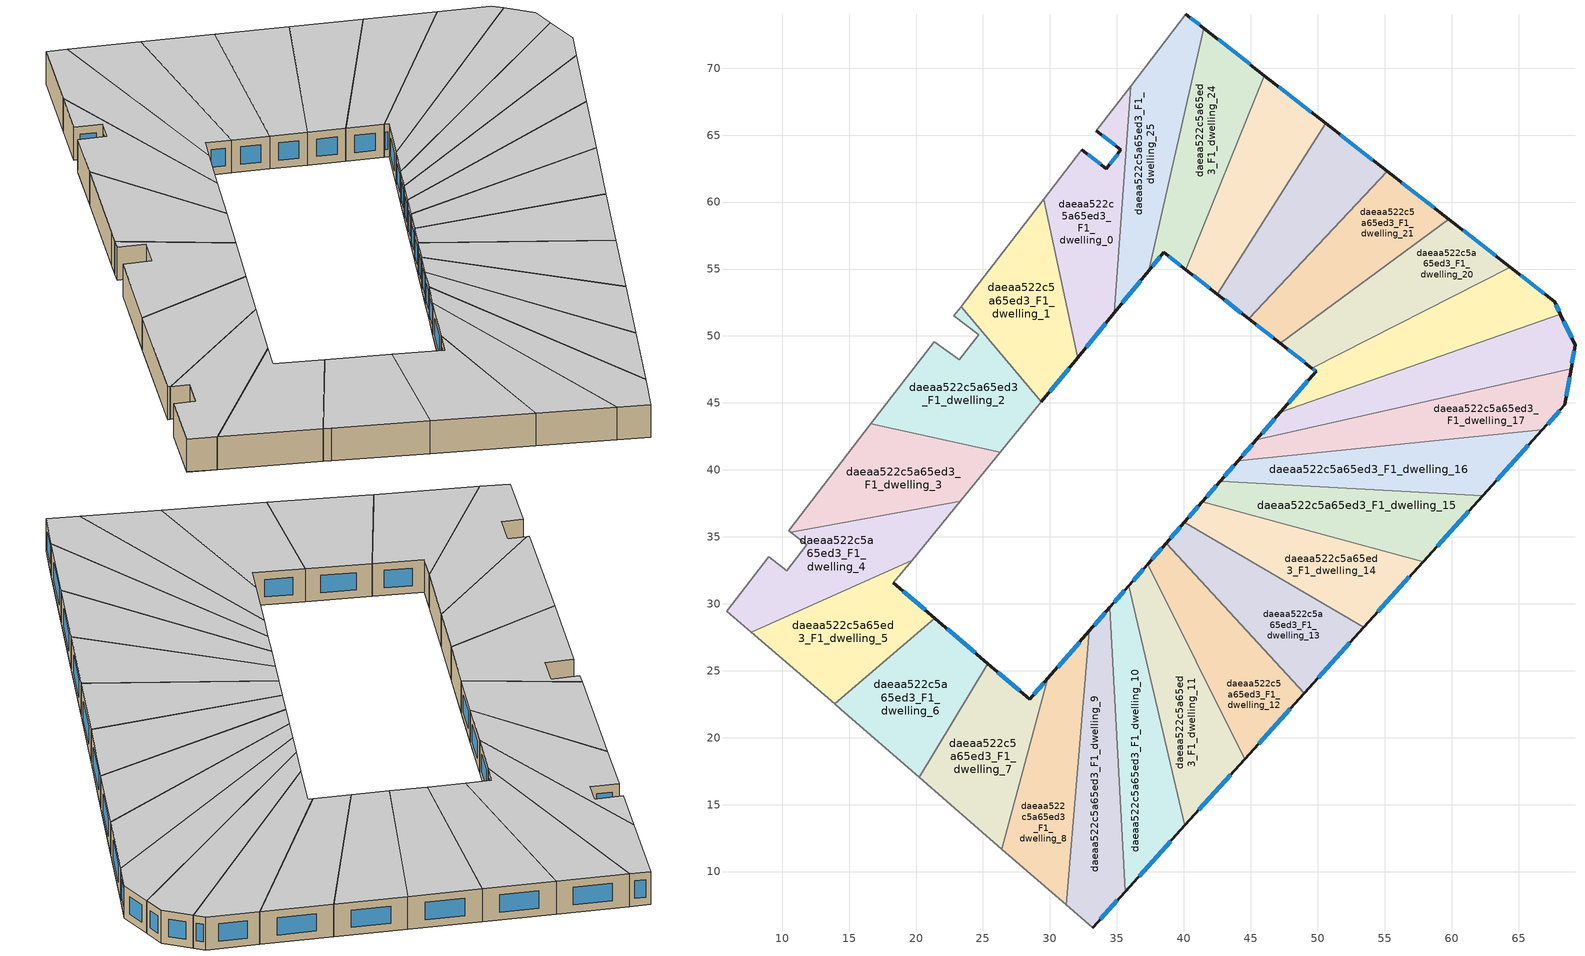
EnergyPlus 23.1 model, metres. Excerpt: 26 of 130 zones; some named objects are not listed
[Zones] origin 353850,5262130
daeaa522c5a65ed3_F1_dwelling_0
 floor to daeaa522c5a65ed3_F0_dwelling_0 (EU_floor_Construction): 36.03,68.64 34.81,51.72 32.07,48.37 29.53,60.2 32.38,63.91 34.22,62.5 35.31,63.91 33.46,65.32 z3
 wall outside (EU_wall_Construction): 33.47,65.32 35.31,63.91 34.22,62.5 32.38,63.91 / 32.07,48.37 34.81,51.72 z3:6
 wall adiabatic (EU_wall_Construction): 36.03,68.64 33.47,65.32 / 32.38,63.91 29.53,60.2 z3:6
 wall to daeaa522c5a65ed3_F1_dwelling_25 (EU_wall_Construction): 34.81,51.72 36.03,68.64 z3:6
 wall to daeaa522c5a65ed3_F1_dwelling_1 (EU_wall_Construction): 29.53,60.2 32.07,48.37 z3:6
 window (EU_Window_Construction): 35.05,63.58 34.48,62.84 / 33.9,64.99 34.87,64.24 / 32.71,49.16 34.17,50.94 / 33.79,62.83 32.81,63.58 z3.7:5.3
 ceiling to daeaa522c5a65ed3_F2_dwelling_0 (EU_floor_Construction): 34.81,51.72 36.03,68.64 33.46,65.32 35.31,63.91 34.22,62.5 32.38,63.91 29.53,60.2 32.07,48.37 z6
daeaa522c5a65ed3_F1_dwelling_1
 floor to daeaa522c5a65ed3_F0_dwelling_1 (EU_floor_Construction): 29.53,60.2 32.07,48.37 29.37,45.07 23.36,52.2 24.12,53.18 z3
 wall outside (EU_wall_Construction): 29.37,45.07 32.07,48.37 z3:6
 wall adiabatic (EU_wall_Construction): 29.53,60.2 24.12,53.18 23.36,52.2 z3:6
 wall to daeaa522c5a65ed3_F1_dwelling_2 (EU_wall_Construction): 23.36,52.2 29.37,45.07 z3:6
 window (EU_Window_Construction): 30,45.85 31.44,47.6 z3.7:5.3
 ceiling to daeaa522c5a65ed3_F2_dwelling_1 (EU_floor_Construction): 29.37,45.07 32.07,48.37 29.53,60.2 24.12,53.18 23.36,52.2 z6
daeaa522c5a65ed3_F1_dwelling_10
 floor to daeaa522c5a65ed3_F0_dwelling_10 (EU_floor_Construction): 35.89,31.34 40.08,13.44 35.62,8.5 34.48,29.72 z3
 wall outside (EU_wall_Construction): 35.89,31.34 34.48,29.72 / 35.62,8.5 40.08,13.44 z3:6
 wall to daeaa522c5a65ed3_F1_dwelling_11 (EU_wall_Construction): 40.08,13.44 35.89,31.34 z3:6
 wall to daeaa522c5a65ed3_F1_dwelling_9 (EU_wall_Construction): 34.48,29.72 35.62,8.5 z3:6
 window (EU_Window_Construction): 35.56,30.96 34.81,30.1 / 36.67,9.66 39.03,12.28 z3.7:5.3
 ceiling to daeaa522c5a65ed3_F2_dwelling_10 (EU_floor_Construction): 35.62,8.5 40.08,13.44 35.89,31.34 34.48,29.72 z6
daeaa522c5a65ed3_F1_dwelling_11
 floor to daeaa522c5a65ed3_F0_dwelling_11 (EU_floor_Construction): 37.29,32.94 44.54,18.38 40.08,13.44 35.89,31.34 z3
 wall outside (EU_wall_Construction): 37.29,32.94 35.89,31.34 / 40.08,13.44 44.54,18.38 z3:6
 wall to daeaa522c5a65ed3_F1_dwelling_12 (EU_wall_Construction): 44.54,18.38 37.29,32.94 z3:6
 window (EU_Window_Construction): 36.96,32.56 36.22,31.71 / 41.13,14.6 43.49,17.22 z3.7:5.3
 ceiling to daeaa522c5a65ed3_F2_dwelling_11 (EU_floor_Construction): 40.08,13.44 44.54,18.38 37.29,32.94 35.89,31.34 z6
daeaa522c5a65ed3_F1_dwelling_12
 floor to daeaa522c5a65ed3_F0_dwelling_12 (EU_floor_Construction): 38.67,34.52 48.99,23.31 44.54,18.38 37.29,32.94 z3
 wall outside (EU_wall_Construction): 38.67,34.52 37.29,32.94 / 44.54,18.38 48.99,23.31 z3:6
 wall to daeaa522c5a65ed3_F1_dwelling_13 (EU_wall_Construction): 49,23.31 38.67,34.52 z3:6
 window (EU_Window_Construction): 38.35,34.15 37.61,33.31 / 45.59,19.54 47.95,22.15 z3.7:5.3
 ceiling to daeaa522c5a65ed3_F2_dwelling_12 (EU_floor_Construction): 44.54,18.38 48.99,23.31 38.67,34.52 37.29,32.94 z6
daeaa522c5a65ed3_F1_dwelling_13
 floor to daeaa522c5a65ed3_F0_dwelling_13 (EU_floor_Construction): 53.45,28.24 48.99,23.31 38.67,34.52 40.04,36.08 z3
 wall outside (EU_wall_Construction): 40.04,36.08 38.67,34.52 / 48.99,23.31 53.45,28.24 z3:6
 wall to daeaa522c5a65ed3_F1_dwelling_14 (EU_wall_Construction): 53.45,28.24 40.04,36.08 z3:6
 window (EU_Window_Construction): 39.72,35.71 38.99,34.88 / 50.04,24.47 52.4,27.08 z3.7:5.3
 ceiling to daeaa522c5a65ed3_F2_dwelling_13 (EU_floor_Construction): 48.99,23.31 53.45,28.24 40.04,36.08 38.67,34.52 z6
daeaa522c5a65ed3_F1_dwelling_14
 floor to daeaa522c5a65ed3_F0_dwelling_14 (EU_floor_Construction): 57.89,33.15 53.45,28.24 40.04,36.08 41.39,37.63 z3
 wall outside (EU_wall_Construction): 41.39,37.63 40.04,36.08 / 53.45,28.24 57.89,33.15 z3:6
 wall to daeaa522c5a65ed3_F1_dwelling_15 (EU_wall_Construction): 57.89,33.15 41.39,37.63 z3:6
 window (EU_Window_Construction): 41.07,37.26 40.35,36.44 / 54.49,29.39 56.85,32 z3.7:5.3
 ceiling to daeaa522c5a65ed3_F2_dwelling_14 (EU_floor_Construction): 53.45,28.24 57.89,33.15 41.39,37.63 40.04,36.08 z6
daeaa522c5a65ed3_F1_dwelling_15
 floor to daeaa522c5a65ed3_F0_dwelling_15 (EU_floor_Construction): 62.33,38.07 57.89,33.15 41.39,37.63 42.72,39.16 z3
 wall outside (EU_wall_Construction): 42.72,39.16 41.39,37.63 / 57.89,33.15 62.33,38.07 z3:6
 wall to daeaa522c5a65ed3_F1_dwelling_16 (EU_wall_Construction): 62.33,38.07 42.72,39.16 z3:6
 window (EU_Window_Construction): 42.41,38.8 41.7,37.99 / 58.93,34.31 61.29,36.92 z3.7:5.3
 ceiling to daeaa522c5a65ed3_F2_dwelling_15 (EU_floor_Construction): 57.89,33.15 62.33,38.07 42.72,39.16 41.39,37.63 z6
daeaa522c5a65ed3_F1_dwelling_16
 floor to daeaa522c5a65ed3_F0_dwelling_16 (EU_floor_Construction): 66.77,42.98 62.33,38.07 42.72,39.16 44.05,40.67 z3
 wall outside (EU_wall_Construction): 44.05,40.67 42.72,39.16 / 62.33,38.07 66.77,42.98 z3:6
 wall to daeaa522c5a65ed3_F1_dwelling_17 (EU_wall_Construction): 66.77,42.98 44.05,40.67 z3:6
 window (EU_Window_Construction): 43.74,40.32 43.04,39.51 / 63.37,39.22 65.73,41.83 z3.7:5.3
 ceiling to daeaa522c5a65ed3_F2_dwelling_16 (EU_floor_Construction): 62.33,38.07 66.77,42.98 44.05,40.67 42.72,39.16 z6
daeaa522c5a65ed3_F1_dwelling_17
 floor to daeaa522c5a65ed3_F0_dwelling_17 (EU_floor_Construction): 68.92,47.56 68.46,44.86 66.77,42.98 44.05,40.67 45.42,42.24 z3
 wall outside (EU_wall_Construction): 45.42,42.24 44.05,40.67 / 66.77,42.98 68.46,44.86 68.92,47.56 z3:6
 wall to daeaa522c5a65ed3_F1_dwelling_18 (EU_wall_Construction): 68.92,47.56 45.42,42.24 z3:6
 window (EU_Window_Construction): 45.1,41.87 44.37,41.04 / 68.57,45.49 68.81,46.93 / 67.17,43.42 68.07,44.42 z3.7:5.3
 ceiling to daeaa522c5a65ed3_F2_dwelling_17 (EU_floor_Construction): 66.77,42.98 68.46,44.86 68.92,47.56 45.42,42.24 44.05,40.67 z6
daeaa522c5a65ed3_F1_dwelling_18
 floor to daeaa522c5a65ed3_F0_dwelling_18 (EU_floor_Construction): 68.12,51.63 69.22,49.31 68.92,47.56 45.42,42.24 47.22,44.3 z3
 wall outside (EU_wall_Construction): 47.22,44.3 45.42,42.24 / 68.92,47.56 69.22,49.31 68.12,51.63 z3:6
 wall to daeaa522c5a65ed3_F1_dwelling_19 (EU_wall_Construction): 68.12,51.63 47.22,44.3 z3:6
 window (EU_Window_Construction): 46.8,43.82 45.84,42.72 / 68.96,49.86 68.38,51.09 / 68.99,47.97 69.15,48.9 z3.7:5.3
 ceiling to daeaa522c5a65ed3_F2_dwelling_18 (EU_floor_Construction): 68.92,47.56 69.22,49.31 68.12,51.63 47.22,44.3 45.42,42.24 z6
daeaa522c5a65ed3_F1_dwelling_19
 floor to daeaa522c5a65ed3_F0_dwelling_19 (EU_floor_Construction): 67.69,52.55 68.12,51.63 47.22,44.3 49.89,47.36 49.57,47.61 64.37,55.14 z3
 wall outside (EU_wall_Construction): 49.57,47.61 49.89,47.36 47.22,44.3 / 68.12,51.63 67.69,52.55 64.37,55.14 z3:6
 wall to daeaa522c5a65ed3_F1_dwelling_20 (EU_wall_Construction): 64.37,55.15 49.57,47.61 z3:6
 window (EU_Window_Construction): 49.26,46.64 47.85,45.02 / 49.65,47.55 49.82,47.42 / 66.91,53.16 65.15,54.54 / 68.02,51.85 67.79,52.34 z3.7:5.3
 ceiling to daeaa522c5a65ed3_F2_dwelling_19 (EU_floor_Construction): 68.12,51.63 67.69,52.55 64.37,55.14 49.57,47.61 49.89,47.36 47.22,44.3 z6
daeaa522c5a65ed3_F1_dwelling_2
 floor to daeaa522c5a65ed3_F0_dwelling_2 (EU_floor_Construction): 24.67,50.1 22.83,51.5 23.36,52.2 29.37,45.07 26.29,41.32 16.61,43.43 21.35,49.57 23.23,48.21 z3
 wall adiabatic (EU_wall_Construction): 23.36,52.2 22.83,51.5 24.67,50.1 23.23,48.21 21.35,49.57 16.61,43.43 / 26.29,41.32 29.37,45.07 z3:6
 wall to daeaa522c5a65ed3_F1_dwelling_3 (EU_wall_Construction): 16.61,43.43 26.29,41.32 z3:6
 ceiling to daeaa522c5a65ed3_F2_dwelling_2 (EU_floor_Construction): 26.29,41.32 29.37,45.07 23.36,52.2 22.83,51.5 24.67,50.1 23.23,48.21 21.35,49.57 16.61,43.43 z6
daeaa522c5a65ed3_F1_dwelling_20
 floor to daeaa522c5a65ed3_F0_dwelling_20 (EU_floor_Construction): 64.37,55.14 49.57,47.61 47.22,49.44 59.78,58.72 z3
 wall outside (EU_wall_Construction): 47.22,49.44 49.57,47.61 / 64.37,55.14 59.78,58.72 z3:6
 wall to daeaa522c5a65ed3_F1_dwelling_21 (EU_wall_Construction): 59.78,58.72 47.22,49.44 z3:6
 window (EU_Window_Construction): 47.77,49.01 49.02,48.04 / 63.29,55.98 60.86,57.88 z3.7:5.3
 ceiling to daeaa522c5a65ed3_F2_dwelling_20 (EU_floor_Construction): 64.37,55.14 59.78,58.72 47.22,49.44 49.57,47.61 z6
daeaa522c5a65ed3_F1_dwelling_21
 floor to daeaa522c5a65ed3_F0_dwelling_21 (EU_floor_Construction): 59.78,58.72 47.22,49.44 44.86,51.28 55.19,62.3 z3
 wall outside (EU_wall_Construction): 44.86,51.28 47.22,49.44 / 59.78,58.72 55.2,62.3 z3:6
 wall to daeaa522c5a65ed3_F1_dwelling_22 (EU_wall_Construction): 55.19,62.3 44.86,51.28 z3:6
 window (EU_Window_Construction): 45.41,50.85 46.66,49.87 / 58.7,59.56 56.27,61.46 z3.7:5.3
 ceiling to daeaa522c5a65ed3_F2_dwelling_21 (EU_floor_Construction): 59.78,58.72 55.19,62.3 44.86,51.28 47.22,49.44 z6
daeaa522c5a65ed3_F1_dwelling_22
 floor to daeaa522c5a65ed3_F0_dwelling_22 (EU_floor_Construction): 55.19,62.3 44.86,51.28 42.51,53.12 50.61,65.87 z3
 wall outside (EU_wall_Construction): 42.51,53.12 44.86,51.28 / 55.2,62.3 50.61,65.87 z3:6
 wall to daeaa522c5a65ed3_F1_dwelling_23 (EU_wall_Construction): 50.61,65.87 42.51,53.12 z3:6
 window (EU_Window_Construction): 43.06,52.69 44.31,51.71 / 54.12,63.14 51.69,65.03 z3.7:5.3
 ceiling to daeaa522c5a65ed3_F2_dwelling_22 (EU_floor_Construction): 44.86,51.28 55.19,62.3 50.61,65.87 42.51,53.12 z6
daeaa522c5a65ed3_F1_dwelling_23
 floor to daeaa522c5a65ed3_F0_dwelling_23 (EU_floor_Construction): 50.61,65.87 42.51,53.12 40.15,54.96 46.02,69.45 z3
 wall outside (EU_wall_Construction): 40.15,54.96 42.51,53.12 / 50.61,65.87 46.02,69.45 z3:6
 wall to daeaa522c5a65ed3_F1_dwelling_24 (EU_wall_Construction): 46.02,69.45 40.15,54.96 z3:6
 window (EU_Window_Construction): 40.7,54.52 41.95,53.55 / 49.53,66.71 47.1,68.61 z3.7:5.3
 ceiling to daeaa522c5a65ed3_F2_dwelling_23 (EU_floor_Construction): 42.51,53.12 50.61,65.87 46.02,69.45 40.15,54.96 z6
daeaa522c5a65ed3_F1_dwelling_24
 floor to daeaa522c5a65ed3_F0_dwelling_24 (EU_floor_Construction): 46.02,69.45 40.15,54.96 38.51,56.24 37.39,54.88 41.49,72.99 z3
 wall outside (EU_wall_Construction): 37.39,54.88 38.51,56.24 40.15,54.96 / 46.02,69.45 41.49,72.99 z3:6
 wall to daeaa522c5a65ed3_F1_dwelling_25 (EU_wall_Construction): 41.49,72.99 37.39,54.88 z3:6
 window (EU_Window_Construction): 38.89,55.94 39.76,55.26 / 37.66,55.2 38.24,55.92 / 44.96,70.28 42.55,72.16 z3.7:5.3
 ceiling to daeaa522c5a65ed3_F2_dwelling_24 (EU_floor_Construction): 40.15,54.96 46.02,69.45 41.49,72.99 37.39,54.88 38.51,56.24 z6
daeaa522c5a65ed3_F1_dwelling_25
 floor to daeaa522c5a65ed3_F0_dwelling_25 (EU_floor_Construction): 41.49,72.99 37.39,54.88 34.81,51.72 36.03,68.64 40.16,74.02 z3
 wall outside (EU_wall_Construction): 34.81,51.72 37.39,54.88 / 41.49,72.99 40.16,74.02 z3:6
 wall adiabatic (EU_wall_Construction): 40.16,74.02 36.03,68.64 z3:6
 window (EU_Window_Construction): 35.42,52.47 36.79,54.14 / 41.18,73.23 40.47,73.78 z3.7:5.3
 ceiling to daeaa522c5a65ed3_F2_dwelling_25 (EU_floor_Construction): 37.39,54.88 41.49,72.99 40.16,74.02 36.03,68.64 34.81,51.72 z6
daeaa522c5a65ed3_F1_dwelling_3
 floor to daeaa522c5a65ed3_F0_dwelling_3 (EU_floor_Construction): 26.29,41.32 23.31,37.67 10.66,35.33 10.48,35.46 16.61,43.43 z3
 wall adiabatic (EU_wall_Construction): 23.31,37.67 26.29,41.32 / 16.61,43.43 10.48,35.46 10.66,35.33 z3:6
 wall to daeaa522c5a65ed3_F1_dwelling_4 (EU_wall_Construction): 10.66,35.33 23.31,37.67 z3:6
 ceiling to daeaa522c5a65ed3_F2_dwelling_3 (EU_floor_Construction): 23.31,37.67 26.29,41.32 16.61,43.43 10.48,35.46 10.66,35.33 z6
daeaa522c5a65ed3_F1_dwelling_4
 floor to daeaa522c5a65ed3_F0_dwelling_4 (EU_floor_Construction): 23.31,37.67 19.71,33.26 7.68,27.87 5.85,29.44 8.98,33.52 10.36,32.47 11.86,34.41 10.66,35.33 z3
 wall adiabatic (EU_wall_Construction): 10.66,35.33 11.86,34.41 10.36,32.47 8.98,33.52 5.85,29.44 7.68,27.87 / 19.71,33.26 23.31,37.67 z3:6
 wall to daeaa522c5a65ed3_F1_dwelling_5 (EU_wall_Construction): 7.68,27.87 19.71,33.26 z3:6
 ceiling to daeaa522c5a65ed3_F2_dwelling_4 (EU_floor_Construction): 19.71,33.26 23.31,37.67 10.66,35.33 11.86,34.41 10.36,32.47 8.98,33.52 5.85,29.44 7.68,27.87 z6
daeaa522c5a65ed3_F1_dwelling_5
 floor to daeaa522c5a65ed3_F0_dwelling_5 (EU_floor_Construction): 19.71,33.26 18.32,31.57 21.4,28.92 13.92,22.53 7.68,27.87 z3
 wall outside (EU_wall_Construction): 21.4,28.92 18.32,31.57 z3:6
 wall adiabatic (EU_wall_Construction): 18.32,31.57 19.71,33.26 / 7.68,27.87 13.92,22.53 z3:6
 wall to daeaa522c5a65ed3_F1_dwelling_6 (EU_wall_Construction): 13.92,22.53 21.4,28.92 z3:6
 window (EU_Window_Construction): 20.68,29.54 19.04,30.95 z3.7:5.3
 ceiling to daeaa522c5a65ed3_F2_dwelling_5 (EU_floor_Construction): 21.4,28.92 18.32,31.57 19.71,33.26 7.68,27.87 13.92,22.53 z6
daeaa522c5a65ed3_F1_dwelling_6
 floor to daeaa522c5a65ed3_F0_dwelling_6 (EU_floor_Construction): 25.37,25.53 20.23,17.05 14.39,22.12 13.92,22.53 21.4,28.92 z3
 wall outside (EU_wall_Construction): 25.37,25.53 21.4,28.92 z3:6
 wall adiabatic (EU_wall_Construction): 13.92,22.53 14.39,22.12 20.23,17.05 z3:6
 wall to daeaa522c5a65ed3_F1_dwelling_7 (EU_wall_Construction): 20.23,17.05 25.37,25.53 z3:6
 window (EU_Window_Construction): 24.44,26.32 22.34,28.13 z3.7:5.3
 ceiling to daeaa522c5a65ed3_F2_dwelling_6 (EU_floor_Construction): 20.23,17.05 25.37,25.53 21.4,28.92 13.92,22.53 14.39,22.12 z6
daeaa522c5a65ed3_F1_dwelling_7
 floor to daeaa522c5a65ed3_F0_dwelling_7 (EU_floor_Construction): 29.85,24.42 26.42,11.68 20.23,17.05 25.37,25.53 28.49,22.86 z3
 wall outside (EU_wall_Construction): 29.85,24.42 28.49,22.86 25.37,25.53 z3:6
 wall adiabatic (EU_wall_Construction): 20.23,17.05 26.42,11.68 z3:6
 wall to daeaa522c5a65ed3_F1_dwelling_8 (EU_wall_Construction): 26.42,11.68 29.85,24.42 z3:6
 window (EU_Window_Construction): 27.76,23.49 26.1,24.9 / 29.53,24.06 28.81,23.23 z3.7:5.3
 ceiling to daeaa522c5a65ed3_F2_dwelling_7 (EU_floor_Construction): 26.42,11.68 29.85,24.42 28.49,22.86 25.37,25.53 20.23,17.05 z6
daeaa522c5a65ed3_F1_dwelling_8
 floor to daeaa522c5a65ed3_F0_dwelling_8 (EU_floor_Construction): 32.95,27.97 31.2,7.53 26.42,11.68 29.85,24.42 z3
 wall outside (EU_wall_Construction): 32.95,27.97 29.85,24.42 z3:6
 wall adiabatic (EU_wall_Construction): 26.42,11.68 31.21,7.53 z3:6
 wall to daeaa522c5a65ed3_F1_dwelling_9 (EU_wall_Construction): 31.2,7.53 32.95,27.97 z3:6
 window (EU_Window_Construction): 32.22,27.14 30.58,25.26 z3.7:5.3
 ceiling to daeaa522c5a65ed3_F2_dwelling_8 (EU_floor_Construction): 31.2,7.53 32.95,27.97 29.85,24.42 26.42,11.68 z6
daeaa522c5a65ed3_F1_dwelling_9
 floor to daeaa522c5a65ed3_F0_dwelling_9 (EU_floor_Construction): 34.48,29.72 35.62,8.5 33.18,5.81 31.2,7.53 32.95,27.97 z3
 wall outside (EU_wall_Construction): 34.48,29.72 32.95,27.97 / 33.18,5.81 35.62,8.5 z3:6
 wall adiabatic (EU_wall_Construction): 31.21,7.53 33.18,5.81 z3:6
 window (EU_Window_Construction): 34.12,29.31 33.31,28.38 / 33.76,6.44 35.05,7.87 z3.7:5.3
 ceiling to daeaa522c5a65ed3_F2_dwelling_9 (EU_floor_Construction): 33.18,5.81 35.62,8.5 34.48,29.72 32.95,27.97 31.2,7.53 z6
[Building]
EU S2 Campaign: North Axis=0; Terrain=City; Solar Distribution=FullExterior
[Site:Location]
Budapest.Ferenc.Liszt.Intl.AP: Latitude=47.437; Longitude=19.256; Time Zone=1; Elevation=185
[SizingPeriod:WeatherFileDays]
AnnualSizingPeriod: Begin Month=1; Begin Day of Month=1; End Month=12; End Day of Month=31; Day of Week for Start Day=Monday; Use Weather File Daylight Saving Period=No; Use Weather File Rain and Snow Indicators=No
[MATERIAL]
EU_InternalMass_Material: Roughness=MediumRough; Thickness=0.1; Conductivity=1; Density=1800; Specific Heat=900; Thermal Absorptance=0.9; Solar Absorptance=0.7; Visible Absorptance=0.7
[MATERIAL:NOMASS] Roughness=MediumRough; Thermal Absorptance=0.9; Solar Absorptance=0.7; Visible Absorptance=0.7
Name | Thermal Resistance
EU_wall_NoMass | 0.832559
EU_floor_NoMass | 0.872794
[WINDOWMATERIAL:SIMPLEGLAZINGSYSTEM]
EU_Window_SimpleGlazing: UFactor=2.79869; Solar Heat Gain Coefficient=0.75; Visible Transmittance=0.75
[CONSTRUCTION]
EU_wall_Construction: EU_wall_NoMass
EU_floor_Construction: EU_floor_NoMass
EU_Window_Construction: EU_Window_SimpleGlazing
EU_InternalMass_Construction: EU_InternalMass_Material
[ZONE] Type=1; Multiplier=1; Ceiling Height=autocalculate; Floor Area=autocalculate; Part of Total Floor Area=Yes
Name | Volume
daeaa522c5a65ed3_F1_dwelling_0 | 198.63
daeaa522c5a65ed3_F1_dwelling_1 | 198.626
daeaa522c5a65ed3_F1_dwelling_10; daeaa522c5a65ed3_F1_dwelling_13 | 198.649
daeaa522c5a65ed3_F1_dwelling_11 | 198.647
daeaa522c5a65ed3_F1_dwelling_12 | 198.587
daeaa522c5a65ed3_F1_dwelling_14; daeaa522c5a65ed3_F1_dwelling_20 | 198.599
daeaa522c5a65ed3_F1_dwelling_15; daeaa522c5a65ed3_F1_dwelling_19 | 198.658
daeaa522c5a65ed3_F1_dwelling_16 | 198.638
daeaa522c5a65ed3_F1_dwelling_17 | 198.617
daeaa522c5a65ed3_F1_dwelling_18 | 198.574
daeaa522c5a65ed3_F1_dwelling_2 | 198.641
daeaa522c5a65ed3_F1_dwelling_21 | 198.648
daeaa522c5a65ed3_F1_dwelling_22; daeaa522c5a65ed3_F1_dwelling_3 | 198.625
daeaa522c5a65ed3_F1_dwelling_23 | 198.637
daeaa522c5a65ed3_F1_dwelling_24 | 198.611
daeaa522c5a65ed3_F1_dwelling_25 | 198.631
daeaa522c5a65ed3_F1_dwelling_4 | 198.619
daeaa522c5a65ed3_F1_dwelling_5 | 198.609
daeaa522c5a65ed3_F1_dwelling_6 | 198.651
daeaa522c5a65ed3_F1_dwelling_7 | 198.633
daeaa522c5a65ed3_F1_dwelling_8 | 198.593
daeaa522c5a65ed3_F1_dwelling_9 | 198.643
[INTERNALMASS] Construction=EU_InternalMass_Construction
Name | Zone or ZoneList | Surface Area
daeaa522c5a65ed3_F1_dwelling_0_EU_InternalMass | daeaa522c5a65ed3_F1_dwelling_0 | 66.21
daeaa522c5a65ed3_F1_dwelling_1_EU_InternalMass | daeaa522c5a65ed3_F1_dwelling_1 | 66.2088
daeaa522c5a65ed3_F1_dwelling_2_EU_InternalMass | daeaa522c5a65ed3_F1_dwelling_2 | 66.2136
daeaa522c5a65ed3_F1_dwelling_3_EU_InternalMass | daeaa522c5a65ed3_F1_dwelling_3 | 66.2084
daeaa522c5a65ed3_F1_dwelling_4_EU_InternalMass | daeaa522c5a65ed3_F1_dwelling_4 | 66.2063
daeaa522c5a65ed3_F1_dwelling_5_EU_InternalMass | daeaa522c5a65ed3_F1_dwelling_5 | 66.2033
daeaa522c5a65ed3_F1_dwelling_6_EU_InternalMass | daeaa522c5a65ed3_F1_dwelling_6 | 66.217
daeaa522c5a65ed3_F1_dwelling_7_EU_InternalMass | daeaa522c5a65ed3_F1_dwelling_7 | 66.2109
daeaa522c5a65ed3_F1_dwelling_8_EU_InternalMass | daeaa522c5a65ed3_F1_dwelling_8 | 66.1977
daeaa522c5a65ed3_F1_dwelling_9_EU_InternalMass | daeaa522c5a65ed3_F1_dwelling_9 | 66.2141
daeaa522c5a65ed3_F1_dwelling_10_EU_InternalMass | daeaa522c5a65ed3_F1_dwelling_10 | 66.2162
daeaa522c5a65ed3_F1_dwelling_11_EU_InternalMass | daeaa522c5a65ed3_F1_dwelling_11 | 66.2157
daeaa522c5a65ed3_F1_dwelling_12_EU_InternalMass | daeaa522c5a65ed3_F1_dwelling_12 | 66.1957
daeaa522c5a65ed3_F1_dwelling_13_EU_InternalMass | daeaa522c5a65ed3_F1_dwelling_13 | 66.2161
daeaa522c5a65ed3_F1_dwelling_14_EU_InternalMass | daeaa522c5a65ed3_F1_dwelling_14 | 66.1997
daeaa522c5a65ed3_F1_dwelling_15_EU_InternalMass | daeaa522c5a65ed3_F1_dwelling_15 | 66.2193
daeaa522c5a65ed3_F1_dwelling_16_EU_InternalMass | daeaa522c5a65ed3_F1_dwelling_16 | 66.2127
daeaa522c5a65ed3_F1_dwelling_17_EU_InternalMass | daeaa522c5a65ed3_F1_dwelling_17 | 66.2057
daeaa522c5a65ed3_F1_dwelling_18_EU_InternalMass | daeaa522c5a65ed3_F1_dwelling_18 | 66.1912
daeaa522c5a65ed3_F1_dwelling_19_EU_InternalMass | daeaa522c5a65ed3_F1_dwelling_19 | 66.2195
daeaa522c5a65ed3_F1_dwelling_20_EU_InternalMass | daeaa522c5a65ed3_F1_dwelling_20 | 66.1997
daeaa522c5a65ed3_F1_dwelling_21_EU_InternalMass | daeaa522c5a65ed3_F1_dwelling_21 | 66.2162
daeaa522c5a65ed3_F1_dwelling_22_EU_InternalMass | daeaa522c5a65ed3_F1_dwelling_22 | 66.2083
daeaa522c5a65ed3_F1_dwelling_23_EU_InternalMass | daeaa522c5a65ed3_F1_dwelling_23 | 66.2124
daeaa522c5a65ed3_F1_dwelling_24_EU_InternalMass | daeaa522c5a65ed3_F1_dwelling_24 | 66.2039
daeaa522c5a65ed3_F1_dwelling_25_EU_InternalMass | daeaa522c5a65ed3_F1_dwelling_25 | 66.2102
[OTHEREQUIPMENT] Fuel Type=Electricity; Design Level Calculation Method=Watts/Area; Power per Zone Floor Area=1; Fraction Latent=0; Fraction Radiant=0; Fraction Lost=0; Carbon Dioxide Generation Rate=0; EndUse Subcategory=EU_Step8_InternalGains
Name | Zone or ZoneList or Space or SpaceList | Schedule
EU_Step8_InternalGain_daeaa522c5a65ed3_F1_dwelling_0_f000 | daeaa522c5a65ed3_F1_dwelling_0 | EU_Step8_GainSchedule_daeaa522c5a65ed3_F1_dwelling_0_f000
EU_Step8_InternalGain_daeaa522c5a65ed3_F1_dwelling_1_f000 | daeaa522c5a65ed3_F1_dwelling_1 | EU_Step8_GainSchedule_daeaa522c5a65ed3_F1_dwelling_1_f000
EU_Step8_InternalGain_daeaa522c5a65ed3_F1_dwelling_2_f000 | daeaa522c5a65ed3_F1_dwelling_2 | EU_Step8_GainSchedule_daeaa522c5a65ed3_F1_dwelling_2_f000
EU_Step8_InternalGain_daeaa522c5a65ed3_F1_dwelling_3_f000 | daeaa522c5a65ed3_F1_dwelling_3 | EU_Step8_GainSchedule_daeaa522c5a65ed3_F1_dwelling_3_f000
EU_Step8_InternalGain_daeaa522c5a65ed3_F1_dwelling_4_f000 | daeaa522c5a65ed3_F1_dwelling_4 | EU_Step8_GainSchedule_daeaa522c5a65ed3_F1_dwelling_4_f000
EU_Step8_InternalGain_daeaa522c5a65ed3_F1_dwelling_5_f000 | daeaa522c5a65ed3_F1_dwelling_5 | EU_Step8_GainSchedule_daeaa522c5a65ed3_F1_dwelling_5_f000
EU_Step8_InternalGain_daeaa522c5a65ed3_F1_dwelling_6_f000 | daeaa522c5a65ed3_F1_dwelling_6 | EU_Step8_GainSchedule_daeaa522c5a65ed3_F1_dwelling_6_f000
EU_Step8_InternalGain_daeaa522c5a65ed3_F1_dwelling_7_f000 | daeaa522c5a65ed3_F1_dwelling_7 | EU_Step8_GainSchedule_daeaa522c5a65ed3_F1_dwelling_7_f000
EU_Step8_InternalGain_daeaa522c5a65ed3_F1_dwelling_8_f000 | daeaa522c5a65ed3_F1_dwelling_8 | EU_Step8_GainSchedule_daeaa522c5a65ed3_F1_dwelling_8_f000
EU_Step8_InternalGain_daeaa522c5a65ed3_F1_dwelling_9_f000 | daeaa522c5a65ed3_F1_dwelling_9 | EU_Step8_GainSchedule_daeaa522c5a65ed3_F1_dwelling_9_f000
EU_Step8_InternalGain_daeaa522c5a65ed3_F1_dwelling_10_f000 | daeaa522c5a65ed3_F1_dwelling_10 | EU_Step8_GainSchedule_daeaa522c5a65ed3_F1_dwelling_10_f000
EU_Step8_InternalGain_daeaa522c5a65ed3_F1_dwelling_11_f000 | daeaa522c5a65ed3_F1_dwelling_11 | EU_Step8_GainSchedule_daeaa522c5a65ed3_F1_dwelling_11_f000
EU_Step8_InternalGain_daeaa522c5a65ed3_F1_dwelling_12_f000 | daeaa522c5a65ed3_F1_dwelling_12 | EU_Step8_GainSchedule_daeaa522c5a65ed3_F1_dwelling_12_f000
EU_Step8_InternalGain_daeaa522c5a65ed3_F1_dwelling_13_f000 | daeaa522c5a65ed3_F1_dwelling_13 | EU_Step8_GainSchedule_daeaa522c5a65ed3_F1_dwelling_13_f000
EU_Step8_InternalGain_daeaa522c5a65ed3_F1_dwelling_14_f000 | daeaa522c5a65ed3_F1_dwelling_14 | EU_Step8_GainSchedule_daeaa522c5a65ed3_F1_dwelling_14_f000
EU_Step8_InternalGain_daeaa522c5a65ed3_F1_dwelling_15_f000 | daeaa522c5a65ed3_F1_dwelling_15 | EU_Step8_GainSchedule_daeaa522c5a65ed3_F1_dwelling_15_f000
EU_Step8_InternalGain_daeaa522c5a65ed3_F1_dwelling_16_f000 | daeaa522c5a65ed3_F1_dwelling_16 | EU_Step8_GainSchedule_daeaa522c5a65ed3_F1_dwelling_16_f000
EU_Step8_InternalGain_daeaa522c5a65ed3_F1_dwelling_17_f000 | daeaa522c5a65ed3_F1_dwelling_17 | EU_Step8_GainSchedule_daeaa522c5a65ed3_F1_dwelling_17_f000
EU_Step8_InternalGain_daeaa522c5a65ed3_F1_dwelling_18_f000 | daeaa522c5a65ed3_F1_dwelling_18 | EU_Step8_GainSchedule_daeaa522c5a65ed3_F1_dwelling_18_f000
EU_Step8_InternalGain_daeaa522c5a65ed3_F1_dwelling_19_f000 | daeaa522c5a65ed3_F1_dwelling_19 | EU_Step8_GainSchedule_daeaa522c5a65ed3_F1_dwelling_19_f000
EU_Step8_InternalGain_daeaa522c5a65ed3_F1_dwelling_20_f000 | daeaa522c5a65ed3_F1_dwelling_20 | EU_Step8_GainSchedule_daeaa522c5a65ed3_F1_dwelling_20_f000
EU_Step8_InternalGain_daeaa522c5a65ed3_F1_dwelling_21_f000 | daeaa522c5a65ed3_F1_dwelling_21 | EU_Step8_GainSchedule_daeaa522c5a65ed3_F1_dwelling_21_f000
EU_Step8_InternalGain_daeaa522c5a65ed3_F1_dwelling_22_f000 | daeaa522c5a65ed3_F1_dwelling_22 | EU_Step8_GainSchedule_daeaa522c5a65ed3_F1_dwelling_22_f000
EU_Step8_InternalGain_daeaa522c5a65ed3_F1_dwelling_23_f000 | daeaa522c5a65ed3_F1_dwelling_23 | EU_Step8_GainSchedule_daeaa522c5a65ed3_F1_dwelling_23_f000
EU_Step8_InternalGain_daeaa522c5a65ed3_F1_dwelling_24_f000 | daeaa522c5a65ed3_F1_dwelling_24 | EU_Step8_GainSchedule_daeaa522c5a65ed3_F1_dwelling_24_f000
EU_Step8_InternalGain_daeaa522c5a65ed3_F1_dwelling_25_f000 | daeaa522c5a65ed3_F1_dwelling_25 | EU_Step8_GainSchedule_daeaa522c5a65ed3_F1_dwelling_25_f000
[ZONEVENTILATION:DESIGNFLOWRATE] Schedule=EU_AlwaysOn; Design Flow Rate Calculation Method=AirChanges/Hour; Air Changes per Hour=0.475469; Ventilation Type=Natural; Fan Pressure Rise=0; Fan Total Efficiency=1; Constant Term Coefficient=1; Temperature Term Coefficient=0; Velocity Term Coefficient=0; Velocity Squared Term Coefficient=0; Minimum Indoor Temperature=-100; Maximum Indoor Temperature=100; Delta Temperature=-100; Minimum Outdoor Temperature=-100; Maximum Outdoor Temperature=100; Maximum Wind Speed=40
Name | Zone or ZoneList or Space or SpaceList
EU_ConstantAir_daeaa522c5a65ed3_F1_dwelling_0 | daeaa522c5a65ed3_F1_dwelling_0
EU_ConstantAir_daeaa522c5a65ed3_F1_dwelling_1 | daeaa522c5a65ed3_F1_dwelling_1
EU_ConstantAir_daeaa522c5a65ed3_F1_dwelling_2 | daeaa522c5a65ed3_F1_dwelling_2
EU_ConstantAir_daeaa522c5a65ed3_F1_dwelling_3 | daeaa522c5a65ed3_F1_dwelling_3
EU_ConstantAir_daeaa522c5a65ed3_F1_dwelling_4 | daeaa522c5a65ed3_F1_dwelling_4
EU_ConstantAir_daeaa522c5a65ed3_F1_dwelling_5 | daeaa522c5a65ed3_F1_dwelling_5
EU_ConstantAir_daeaa522c5a65ed3_F1_dwelling_6 | daeaa522c5a65ed3_F1_dwelling_6
EU_ConstantAir_daeaa522c5a65ed3_F1_dwelling_7 | daeaa522c5a65ed3_F1_dwelling_7
EU_ConstantAir_daeaa522c5a65ed3_F1_dwelling_8 | daeaa522c5a65ed3_F1_dwelling_8
EU_ConstantAir_daeaa522c5a65ed3_F1_dwelling_9 | daeaa522c5a65ed3_F1_dwelling_9
EU_ConstantAir_daeaa522c5a65ed3_F1_dwelling_10 | daeaa522c5a65ed3_F1_dwelling_10
EU_ConstantAir_daeaa522c5a65ed3_F1_dwelling_11 | daeaa522c5a65ed3_F1_dwelling_11
EU_ConstantAir_daeaa522c5a65ed3_F1_dwelling_12 | daeaa522c5a65ed3_F1_dwelling_12
EU_ConstantAir_daeaa522c5a65ed3_F1_dwelling_13 | daeaa522c5a65ed3_F1_dwelling_13
EU_ConstantAir_daeaa522c5a65ed3_F1_dwelling_14 | daeaa522c5a65ed3_F1_dwelling_14
EU_ConstantAir_daeaa522c5a65ed3_F1_dwelling_15 | daeaa522c5a65ed3_F1_dwelling_15
EU_ConstantAir_daeaa522c5a65ed3_F1_dwelling_16 | daeaa522c5a65ed3_F1_dwelling_16
EU_ConstantAir_daeaa522c5a65ed3_F1_dwelling_17 | daeaa522c5a65ed3_F1_dwelling_17
EU_ConstantAir_daeaa522c5a65ed3_F1_dwelling_18 | daeaa522c5a65ed3_F1_dwelling_18
EU_ConstantAir_daeaa522c5a65ed3_F1_dwelling_19 | daeaa522c5a65ed3_F1_dwelling_19
EU_ConstantAir_daeaa522c5a65ed3_F1_dwelling_20 | daeaa522c5a65ed3_F1_dwelling_20
EU_ConstantAir_daeaa522c5a65ed3_F1_dwelling_21 | daeaa522c5a65ed3_F1_dwelling_21
EU_ConstantAir_daeaa522c5a65ed3_F1_dwelling_22 | daeaa522c5a65ed3_F1_dwelling_22
EU_ConstantAir_daeaa522c5a65ed3_F1_dwelling_23 | daeaa522c5a65ed3_F1_dwelling_23
EU_ConstantAir_daeaa522c5a65ed3_F1_dwelling_24 | daeaa522c5a65ed3_F1_dwelling_24
EU_ConstantAir_daeaa522c5a65ed3_F1_dwelling_25 | daeaa522c5a65ed3_F1_dwelling_25
[HVACTEMPLATE:ZONE:IDEALLOADSAIRSYSTEM] System Availability Schedule=EU_AlwaysOn; Maximum Heating Supply Air Temperature=50; Minimum Cooling Supply Air Temperature=13; Maximum Heating Supply Air Humidity Ratio=0.0156; Minimum Cooling Supply Air Humidity Ratio=0.0077; Heating Limit=NoLimit; Cooling Limit=NoLimit; Heating Availability Schedule=EU_AlwaysOn; Cooling Availability Schedule=EU_CoolingOff; Dehumidification Control Type=ConstantSensibleHeatRatio; Cooling Sensible Heat Ratio=0.7; Dehumidification Setpoint=60; Humidification Control Type=None; Humidification Setpoint=30; Outdoor Air Method=None; Outdoor Air Flow Rate per Person=0.00944; Outdoor Air Flow Rate per Zone Floor Area=0; Outdoor Air Flow Rate per Zone=0; Demand Controlled Ventilation Type=None; Outdoor Air Economizer Type=NoEconomizer; Heat Recovery Type=None; Sensible Heat Recovery Effectiveness=0.7; Latent Heat Recovery Effectiveness=0.65
Name | Template Thermostat
daeaa522c5a65ed3_F1_dwelling_0 | EU_HeatOnly_daeaa522c5a65ed3_F1_dwelling_0
daeaa522c5a65ed3_F1_dwelling_1 | EU_HeatOnly_daeaa522c5a65ed3_F1_dwelling_1
daeaa522c5a65ed3_F1_dwelling_2 | EU_HeatOnly_daeaa522c5a65ed3_F1_dwelling_2
daeaa522c5a65ed3_F1_dwelling_3 | EU_HeatOnly_daeaa522c5a65ed3_F1_dwelling_3
daeaa522c5a65ed3_F1_dwelling_4 | EU_HeatOnly_daeaa522c5a65ed3_F1_dwelling_4
daeaa522c5a65ed3_F1_dwelling_5 | EU_HeatOnly_daeaa522c5a65ed3_F1_dwelling_5
daeaa522c5a65ed3_F1_dwelling_6 | EU_HeatOnly_daeaa522c5a65ed3_F1_dwelling_6
daeaa522c5a65ed3_F1_dwelling_7 | EU_HeatOnly_daeaa522c5a65ed3_F1_dwelling_7
daeaa522c5a65ed3_F1_dwelling_8 | EU_HeatOnly_daeaa522c5a65ed3_F1_dwelling_8
daeaa522c5a65ed3_F1_dwelling_9 | EU_HeatOnly_daeaa522c5a65ed3_F1_dwelling_9
daeaa522c5a65ed3_F1_dwelling_10 | EU_HeatOnly_daeaa522c5a65ed3_F1_dwelling_10
daeaa522c5a65ed3_F1_dwelling_11 | EU_HeatOnly_daeaa522c5a65ed3_F1_dwelling_11
daeaa522c5a65ed3_F1_dwelling_12 | EU_HeatOnly_daeaa522c5a65ed3_F1_dwelling_12
daeaa522c5a65ed3_F1_dwelling_13 | EU_HeatOnly_daeaa522c5a65ed3_F1_dwelling_13
daeaa522c5a65ed3_F1_dwelling_14 | EU_HeatOnly_daeaa522c5a65ed3_F1_dwelling_14
daeaa522c5a65ed3_F1_dwelling_15 | EU_HeatOnly_daeaa522c5a65ed3_F1_dwelling_15
daeaa522c5a65ed3_F1_dwelling_16 | EU_HeatOnly_daeaa522c5a65ed3_F1_dwelling_16
daeaa522c5a65ed3_F1_dwelling_17 | EU_HeatOnly_daeaa522c5a65ed3_F1_dwelling_17
daeaa522c5a65ed3_F1_dwelling_18 | EU_HeatOnly_daeaa522c5a65ed3_F1_dwelling_18
daeaa522c5a65ed3_F1_dwelling_19 | EU_HeatOnly_daeaa522c5a65ed3_F1_dwelling_19
daeaa522c5a65ed3_F1_dwelling_20 | EU_HeatOnly_daeaa522c5a65ed3_F1_dwelling_20
daeaa522c5a65ed3_F1_dwelling_21 | EU_HeatOnly_daeaa522c5a65ed3_F1_dwelling_21
daeaa522c5a65ed3_F1_dwelling_22 | EU_HeatOnly_daeaa522c5a65ed3_F1_dwelling_22
daeaa522c5a65ed3_F1_dwelling_23 | EU_HeatOnly_daeaa522c5a65ed3_F1_dwelling_23
daeaa522c5a65ed3_F1_dwelling_24 | EU_HeatOnly_daeaa522c5a65ed3_F1_dwelling_24
daeaa522c5a65ed3_F1_dwelling_25 | EU_HeatOnly_daeaa522c5a65ed3_F1_dwelling_25
[SIZING:ZONE] Zone Cooling Design Supply Air Temperature Input Method=SupplyAirTemperature; Zone Cooling Design Supply Air Temperature=13; Zone Heating Design Supply Air Temperature Input Method=SupplyAirTemperature; Zone Heating Design Supply Air Temperature=50; Zone Cooling Design Supply Air Humidity Ratio=0.008; Zone Heating Design Supply Air Humidity Ratio=0.008; Cooling Design Air Flow Method=DesignDay; Cooling Design Air Flow Rate=0; Cooling Minimum Air Flow per Zone Floor Area=0.000762; Cooling Minimum Air Flow=0; Cooling Minimum Air Flow Fraction=0.2; Heating Design Air Flow Method=DesignDay; Heating Design Air Flow Rate=0; Heating Maximum Air Flow per Zone Floor Area=0.002032; Heating Maximum Air Flow=0.141576; Heating Maximum Air Flow Fraction=0.3; Account for Dedicated Outdoor Air System=No; Dedicated Outdoor Air System Control Strategy=NeutralSupplyAir; Dedicated Outdoor Air Low Setpoint Temperature for Design=autosize; Dedicated Outdoor Air High Setpoint Temperature for Design=autosize; Zone Load Sizing Method=Sensible Load Only No Latent Load; Zone Latent Cooling Design Supply Air Humidity Ratio Input Method=HumidityRatioDifference; Zone Cooling Design Supply Air Humidity Ratio Difference=0.005; Zone Latent Heating Design Supply Air Humidity Ratio Input Method=HumidityRatioDifference; Zone Humidification Design Supply Air Humidity Ratio Difference=0.005
daeaa522c5a65ed3_F1_dwelling_0; daeaa522c5a65ed3_F1_dwelling_1; daeaa522c5a65ed3_F1_dwelling_2; daeaa522c5a65ed3_F1_dwelling_3; daeaa522c5a65ed3_F1_dwelling_4; daeaa522c5a65ed3_F1_dwelling_5; daeaa522c5a65ed3_F1_dwelling_6; daeaa522c5a65ed3_F1_dwelling_7; daeaa522c5a65ed3_F1_dwelling_8; daeaa522c5a65ed3_F1_dwelling_9; daeaa522c5a65ed3_F1_dwelling_10; daeaa522c5a65ed3_F1_dwelling_11; daeaa522c5a65ed3_F1_dwelling_12; daeaa522c5a65ed3_F1_dwelling_13; daeaa522c5a65ed3_F1_dwelling_14; daeaa522c5a65ed3_F1_dwelling_15; daeaa522c5a65ed3_F1_dwelling_16; daeaa522c5a65ed3_F1_dwelling_17; daeaa522c5a65ed3_F1_dwelling_18; daeaa522c5a65ed3_F1_dwelling_19; daeaa522c5a65ed3_F1_dwelling_20; daeaa522c5a65ed3_F1_dwelling_21; daeaa522c5a65ed3_F1_dwelling_22; daeaa522c5a65ed3_F1_dwelling_23; daeaa522c5a65ed3_F1_dwelling_24; daeaa522c5a65ed3_F1_dwelling_25
[SCHEDULE:CONSTANT]
Name | Hourly Value
EU_AlwaysOn | 1
EU_CoolingOff | 0
[SCHEDULE:FILE] Column Number=1; Rows to Skip at Top=0; Number of Hours of Data=8760; Column Separator=Comma; Interpolate to Timestep=No; Minutes per Item=60; Adjust Schedule for Daylight Savings=Yes
Name | File
EU_Step8_GainSchedule_daeaa522c5a65ed3_F1_dwelling_0_f000 | ../../schedules/daeaa522c5a65ed3/daeaa522c5a65ed3_F1_dwelling_0_f000_gain.csv
EU_Step8_GainSchedule_daeaa522c5a65ed3_F1_dwelling_1_f000 | ../../schedules/daeaa522c5a65ed3/daeaa522c5a65ed3_F1_dwelling_1_f000_gain.csv
EU_Step8_GainSchedule_daeaa522c5a65ed3_F1_dwelling_2_f000 | ../../schedules/daeaa522c5a65ed3/daeaa522c5a65ed3_F1_dwelling_2_f000_gain.csv
EU_Step8_GainSchedule_daeaa522c5a65ed3_F1_dwelling_3_f000 | ../../schedules/daeaa522c5a65ed3/daeaa522c5a65ed3_F1_dwelling_3_f000_gain.csv
EU_Step8_GainSchedule_daeaa522c5a65ed3_F1_dwelling_4_f000 | ../../schedules/daeaa522c5a65ed3/daeaa522c5a65ed3_F1_dwelling_4_f000_gain.csv
EU_Step8_GainSchedule_daeaa522c5a65ed3_F1_dwelling_5_f000 | ../../schedules/daeaa522c5a65ed3/daeaa522c5a65ed3_F1_dwelling_5_f000_gain.csv
EU_Step8_GainSchedule_daeaa522c5a65ed3_F1_dwelling_6_f000 | ../../schedules/daeaa522c5a65ed3/daeaa522c5a65ed3_F1_dwelling_6_f000_gain.csv
EU_Step8_GainSchedule_daeaa522c5a65ed3_F1_dwelling_7_f000 | ../../schedules/daeaa522c5a65ed3/daeaa522c5a65ed3_F1_dwelling_7_f000_gain.csv
EU_Step8_GainSchedule_daeaa522c5a65ed3_F1_dwelling_8_f000 | ../../schedules/daeaa522c5a65ed3/daeaa522c5a65ed3_F1_dwelling_8_f000_gain.csv
EU_Step8_GainSchedule_daeaa522c5a65ed3_F1_dwelling_9_f000 | ../../schedules/daeaa522c5a65ed3/daeaa522c5a65ed3_F1_dwelling_9_f000_gain.csv
EU_Step8_GainSchedule_daeaa522c5a65ed3_F1_dwelling_10_f000 | ../../schedules/daeaa522c5a65ed3/daeaa522c5a65ed3_F1_dwelling_10_f000_gain.csv
EU_Step8_GainSchedule_daeaa522c5a65ed3_F1_dwelling_11_f000 | ../../schedules/daeaa522c5a65ed3/daeaa522c5a65ed3_F1_dwelling_11_f000_gain.csv
EU_Step8_GainSchedule_daeaa522c5a65ed3_F1_dwelling_12_f000 | ../../schedules/daeaa522c5a65ed3/daeaa522c5a65ed3_F1_dwelling_12_f000_gain.csv
EU_Step8_GainSchedule_daeaa522c5a65ed3_F1_dwelling_13_f000 | ../../schedules/daeaa522c5a65ed3/daeaa522c5a65ed3_F1_dwelling_13_f000_gain.csv
EU_Step8_GainSchedule_daeaa522c5a65ed3_F1_dwelling_14_f000 | ../../schedules/daeaa522c5a65ed3/daeaa522c5a65ed3_F1_dwelling_14_f000_gain.csv
EU_Step8_GainSchedule_daeaa522c5a65ed3_F1_dwelling_15_f000 | ../../schedules/daeaa522c5a65ed3/daeaa522c5a65ed3_F1_dwelling_15_f000_gain.csv
EU_Step8_GainSchedule_daeaa522c5a65ed3_F1_dwelling_16_f000 | ../../schedules/daeaa522c5a65ed3/daeaa522c5a65ed3_F1_dwelling_16_f000_gain.csv
EU_Step8_GainSchedule_daeaa522c5a65ed3_F1_dwelling_17_f000 | ../../schedules/daeaa522c5a65ed3/daeaa522c5a65ed3_F1_dwelling_17_f000_gain.csv
EU_Step8_GainSchedule_daeaa522c5a65ed3_F1_dwelling_18_f000 | ../../schedules/daeaa522c5a65ed3/daeaa522c5a65ed3_F1_dwelling_18_f000_gain.csv
EU_Step8_GainSchedule_daeaa522c5a65ed3_F1_dwelling_19_f000 | ../../schedules/daeaa522c5a65ed3/daeaa522c5a65ed3_F1_dwelling_19_f000_gain.csv
EU_Step8_GainSchedule_daeaa522c5a65ed3_F1_dwelling_20_f000 | ../../schedules/daeaa522c5a65ed3/daeaa522c5a65ed3_F1_dwelling_20_f000_gain.csv
EU_Step8_GainSchedule_daeaa522c5a65ed3_F1_dwelling_21_f000 | ../../schedules/daeaa522c5a65ed3/daeaa522c5a65ed3_F1_dwelling_21_f000_gain.csv
EU_Step8_GainSchedule_daeaa522c5a65ed3_F1_dwelling_22_f000 | ../../schedules/daeaa522c5a65ed3/daeaa522c5a65ed3_F1_dwelling_22_f000_gain.csv
EU_Step8_GainSchedule_daeaa522c5a65ed3_F1_dwelling_23_f000 | ../../schedules/daeaa522c5a65ed3/daeaa522c5a65ed3_F1_dwelling_23_f000_gain.csv
EU_Step8_GainSchedule_daeaa522c5a65ed3_F1_dwelling_24_f000 | ../../schedules/daeaa522c5a65ed3/daeaa522c5a65ed3_F1_dwelling_24_f000_gain.csv
EU_Step8_GainSchedule_daeaa522c5a65ed3_F1_dwelling_25_f000 | ../../schedules/daeaa522c5a65ed3/daeaa522c5a65ed3_F1_dwelling_25_f000_gain.csv
